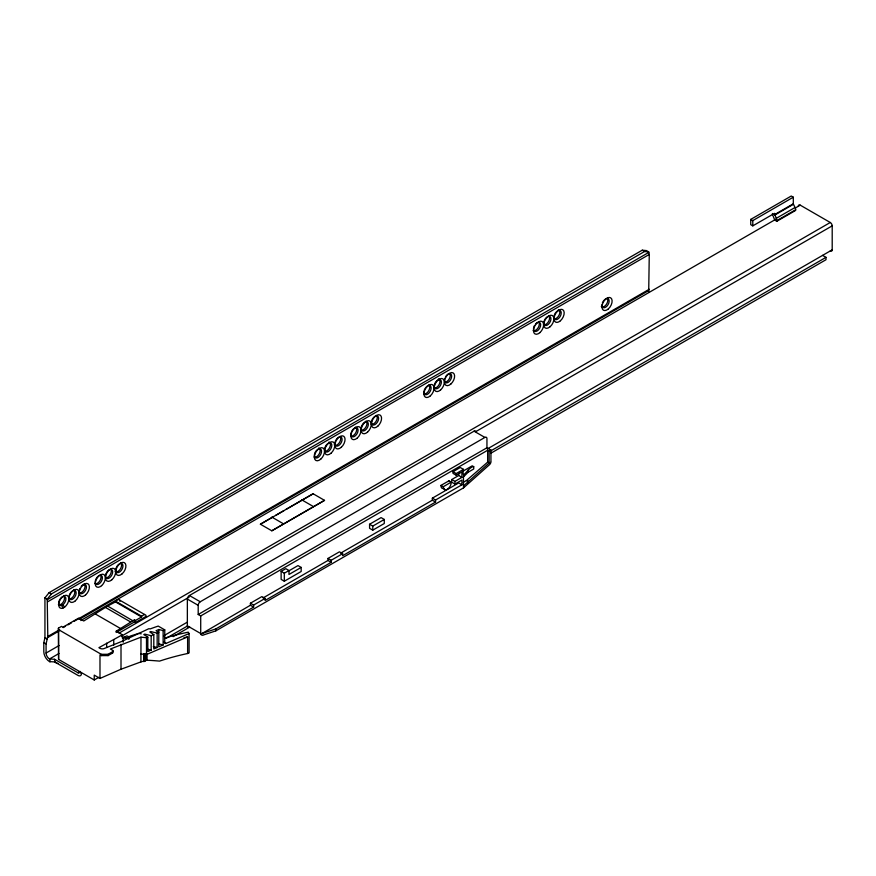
<?xml version="1.0" encoding="UTF-8"?>
<svg xmlns="http://www.w3.org/2000/svg" width="876" height="876" viewBox="0 0 876 876"><rect width="100%" height="100%" fill="white"/><g stroke="black" fill="none" stroke-linecap="round" stroke-linejoin="round"><path stroke-width="1.31" d="M98.802 677.345L94.236 679.984L94.236 675.122L99.984 678.44L121.008 669.231L142.12 661.468L144.332 661.468L144.332 653.66M122.366 636.929L124.633 637.137L126.812 635.877L128.816 636.732L126.582 638.265L122.388 638.046L122.388 634.772L98.9 647.671L100.039 648.328A3.23 1.861 0 0 0 104.178 648.536L122.071 641.298L148.865 628.694L150.201 628.902A187.234 108.098 0 0 1 158.206 626.088L164.765 629.877L164.743 642.666A1.621 1.062 -52.2 0 0 166.057 643.422L189.096 633.534L188.252 632.165A187.234 108.098 0 0 0 165.181 637.991M117.329 631.826L134.367 621.982L134.433 619.89L135.462 620.482L141.54 616.967L141.54 616.178L115.468 601.122L115.468 601.911L141.54 616.967M134.367 621.982L135.397 622.573L135.462 620.482M99.984 678.44L99.984 654.887L101.255 655.609L108.098 655.609L112.665 652.981L112.851 650.452L110.376 649.017L140.981 637.17L146.5 637.717L147.825 637.148L147.825 651.525L151.176 650.091L151.176 635.713L153.804 634.585L153.804 648.963L157.154 647.517L157.154 633.14L158.742 632.461L156.048 630.709L158.852 629.505L163.133 630.578L164.765 629.877M112.665 652.981L112.851 650.452M144.332 661.468L146.423 660.219A4.807 1.566 20.5 0 1 146.982 660.219A221.475 72.084 20.5 0 1 159.552 661.106A184.201 106.346 0 0 1 187.617 653.507L189.096 652.872L189.096 633.534M648.7 251.894L644.528 251.521L51.399 593.961L47.227 599.151L47.797 636.502L46.078 643.904L46.078 653.036A4.84 2.792 60 0 0 49.505 658.971L54.63 659.289L78.041 672.812A1.61 0.931 60 0 0 79.179 672.144L81.468 673.469A4.84 2.792 60 0 1 78.041 675.44L54.63 661.928L49.505 661.61A8.07 4.665 60 0 1 43.8 651.722L43.8 642.59L44.939 637.881L44.939 597.837L49.122 592.636L642.239 250.207L646.411 250.58L648.7 251.894L649.269 254.445L648.7 291.927M462.44 471.485L472.241 465.824L473.73 466.689L473.73 468.978L468.233 472.153L463.459 476.883L463.459 485.939L489.136 463.01L489.136 451.129L490.943 450.089L490.943 461.608M490.878 462.276A2.902 1.675 -60 0 1 489.388 464.806L463.557 487.844L215.835 630.862L203.309 635.034M340.611 553.172L432.35 500.207L432.35 498.159L435.547 500.01L461.904 484.789L461.904 480.059L454.951 484.078L451.753 482.227L451.753 479.533L454.951 481.373L461.904 477.365L461.904 471.923L456.199 475.219L453.001 473.379L453.001 471.704L460.261 467.51L463.459 469.361C461.225 482.61 468.802 465.912 473.73 466.689M463.338 482.315L466.426 480.541L487.647 462.156L487.647 450.275L489.136 451.129M94.236 679.984L58.582 659.398L58.407 628.18L61.55 626.362L62.952 627.172L78.698 618.084L83.746 620.996L107.628 606.05L132.889 620.788L134.433 619.89M116.201 632.483L116.201 631.191L132.889 620.788M60.181 598.845A5.081 2.935 -60 0 1 65.612 597.476A5.081 2.935 -60 0 1 62.853 604.758L61.725 605.404A5.081 2.935 -60 0 1 58.867 601.67M64.572 607.178L62.973 608.086A7.183 4.15 -60 0 1 59.513 601.1A7.183 4.15 -60 0 1 68.032 596.184A7.183 4.15 -60 0 1 64.572 607.178L62.853 604.758M260.391 524.209L313.126 493.768L324.536 500.36L271.812 530.801L260.391 524.209L273.279 516.774M271.812 530.801L324.536 500.36M47.227 599.721L648.7 252.463M47.797 601.702L649.269 254.445M776.815 221.289L776.815 220.632A3.712 2.146 60 0 0 776.224 218.365L774.483 213.35L752.791 225.866L750.743 224.683L750.743 219.405L791.258 196.016L793.306 197.199L793.327 203.988L795.058 207.492A3.712 2.146 60 0 1 795.649 209.758L795.649 210.415L776.815 221.289L774.767 220.106L773.015 215.748A3.712 2.146 60 0 1 772.424 213.481M750.743 219.405L752.791 220.599L793.306 197.199M774.483 214.664L793.306 203.79M774.603 215.157L793.437 204.283M47.797 636.502L59.634 629.658M63.181 627.61L65.558 626.241M67.923 624.884L71.471 622.825M73.847 621.456L649.269 289.244M47.227 637.827L59.064 630.994M79.19 619.376L648.7 290.569M776.224 218.365L795.058 207.492M80.756 620.547L775.348 219.537M795.507 207.897L800.248 205.159L830.262 222.493A2.748 1.588 60 0 1 832.2 225.855L832.2 249.835A2.748 1.588 60 0 1 830.262 250.952M115.468 601.122L118.446 599.403L145.974 615.291L146.007 616.452L135.397 622.573M115.468 601.911L107.628 606.05M776.815 220.632L795.649 209.758M275.622 515.416L283.824 510.686M286.167 509.328L313.126 493.768M46.078 653.036L59.108 645.524M49.505 658.971L58.977 653.496M141.54 616.178L144.529 614.459M119.07 633.096L830.262 222.493M189.413 627.008A2.902 1.675 -60 0 1 187.355 625.825L187.355 599.075A2.902 1.675 -60 0 1 189.413 595.516L474.058 431.178A2.902 1.675 -60 0 1 475.887 431.408M121.665 636.075L189.161 597.103M475.745 431.649L832.2 225.855M58.407 628.18L58.582 629.658L101.255 654.295L108.098 654.295L112.665 651.656M200.254 601.768L484.899 437.431A2.902 1.675 -60 0 1 486.946 438.624L486.946 447.778L198.195 614.492L198.195 605.327A2.902 1.675 -60 0 1 200.254 601.768L189.413 595.516M78.041 672.812L80.406 671.443M163.681 635.801L187.387 622.113M487.275 448.983L832.2 249.835M198.195 614.492L200.714 615.938L487.647 450.275M281.13 571.36L285.784 568.677L288.981 570.517L288.981 574.47L301.18 567.429L301.18 571.491L284.317 581.226L281.13 579.375L281.13 571.36L284.317 573.211L288.981 570.517M166.046 638.385L187.365 626.066M490.691 450.943L826.002 257.358L826.002 259.723L490.691 453.319M173.152 636.644L189.742 627.074M453.001 471.704L456.199 473.544L463.459 469.361M289.113 570.703L297.982 565.589L301.18 567.429M369.573 524.253L381.082 517.606L384.279 519.457L384.279 523.509L372.771 530.155L369.573 528.305L369.573 524.253L372.771 526.093L384.279 519.457M440.967 485.413L448.939 480.815L451.217 482.128A5.65 3.263 -60 0 1 447.231 489.355A5.65 3.263 -60 0 1 443.245 486.738L440.967 485.413A5.65 3.263 -60 0 0 444.296 488.359M451.753 479.533L458.706 475.515L461.904 477.365M443.245 486.738L451.217 482.128M202.63 635.177A2.967 2.091 -45 0 1 200.823 634.213L250.416 605.25L250.416 603.225L261.88 596.6L265.078 598.45L265.078 600.476L331.161 562.326L331.161 560.29L342.636 553.676L342.636 555.702L435.547 502.058L435.547 500.01M263.063 597.947L327.963 560.476L327.963 558.45L339.439 551.825L342.636 553.676M432.35 498.159L458.706 482.95L461.904 484.789M250.416 603.225L253.613 605.064L265.078 598.45M200.714 615.938L200.714 633.534A2.902 1.675 -60 0 0 200.735 633.928L215.835 628.913L253.613 607.101L253.613 605.064M163.133 630.578L163.133 644.955L158.742 646.838L158.852 629.505M140.916 654L146.5 654.558L187.617 636.896L187.617 653.507M129.856 636.206L138.682 633.414L141.233 633.808M140.916 662.037L140.981 637.17M157.154 633.14L150.738 631.541L149.763 631.968L153.804 634.585M151.176 635.713L144.759 634.115L143.784 634.531L147.825 637.148M158.852 643.882L163.133 644.955M153.311 646.565L157.154 647.517M147.321 649.127L151.176 650.091M822.575 255.376L826.002 257.358M642.239 250.207L644.528 251.521M474.058 431.178L484.899 437.431M486.946 447.778L490.943 450.089M487.647 462.156L489.136 463.01M466.426 480.541L467.992 481.45M432.35 500.207L435.547 502.058M301.705 499.824L313.126 506.405M271.812 517.081L283.222 523.673M327.963 558.45L331.161 560.29M327.963 560.476L331.161 562.326M250.416 605.25L253.613 607.101M187.355 599.075L198.195 605.327M187.355 625.825L200.714 633.534M105.35 607.364L130.404 621.829M163.921 642.185L166.057 643.422M95.615 614.142L120.669 628.607M49.122 592.636L51.399 593.961M116.201 631.191L122.388 634.772M124.633 637.137L126.582 638.265M44.939 597.837L47.227 599.151M44.939 637.881L47.227 639.206M43.8 642.59L46.078 643.904M61.725 605.404L62.973 608.086M119.892 600.235L119.935 601.396M752.791 220.599L752.791 225.866M468.233 469.854L468.233 472.153M468.233 481.121L468.233 483.136M463.557 474.529L463.557 476.829M463.557 485.884L463.557 487.844M458.706 472.799L458.706 475.515M456.199 473.544L456.199 475.219M454.951 481.373L454.951 484.078M372.771 526.093L372.771 530.155M284.317 573.211L284.317 581.226M215.835 628.913L215.835 630.862M146.982 654.033L146.982 660.219M146.5 637.717L146.5 654.558M146.423 653.419L146.423 660.219M145.263 653.496L145.263 660.909M143.982 653.814L143.982 661.468M128.816 636.732L128.816 639.338M123.198 638.122L123.198 642.207M121.008 644.353L121.008 669.231M113.738 639.765L113.738 645.163M108.098 654.295L108.098 655.609M106.642 643.192L106.642 647.255M101.255 654.295L101.255 655.609M58.582 629.658L58.582 659.398M54.63 659.289L54.63 661.928M49.987 659.245L49.987 661.884M98.813 575.74A5.081 2.935 -60 0 1 102.01 579.934A5.081 2.935 -60 0 1 95.9 584.018A5.081 2.935 -60 0 1 98.254 576.123M100.346 574.985A5.081 2.935 -60 0 1 99.776 580.919A5.081 2.935 -60 0 1 94.904 583.504M118.797 564.264A5.081 2.935 -60 0 1 122.947 565.962A5.081 2.935 -60 0 1 118.797 572.455A5.081 2.935 -60 0 1 115.939 568.732M116.147 567.998A5.081 2.935 -60 0 1 116.442 567.276M116.815 566.564A5.081 2.935 -60 0 1 118.249 564.724M107.452 571.207A5.081 2.935 -60 0 1 112.5 570.714A5.081 2.935 -60 0 1 109.642 577.744A5.081 2.935 -60 0 1 105.492 576.047M105.536 575.368A5.081 2.935 -60 0 1 106.171 573.2M106.543 572.499A5.081 2.935 -60 0 1 106.971 571.831M603.925 300.391A5.081 2.935 -60 0 1 609.028 300.063A5.081 2.935 -60 0 1 605.743 307.18A5.081 2.935 -60 0 1 602.009 304.541M602.349 303.107A5.081 2.935 -60 0 1 603.444 301.005M81.205 586.362A5.081 2.935 -60 0 1 86.187 585.694A5.081 2.935 -60 0 1 83.767 592.592A5.081 2.935 -60 0 1 79.278 591.826M79.278 590.523A5.081 2.935 -60 0 1 79.924 588.365M70.452 592.91A5.081 2.935 -60 0 1 76.037 591.968A5.081 2.935 -60 0 1 72.182 599.392A5.081 2.935 -60 0 1 69.357 595.012M69.653 594.289A5.081 2.935 -60 0 1 70.014 593.589M59.086 600.947A5.081 2.935 -60 0 1 59.743 599.512M63.828 596.074A5.081 2.935 -60 0 1 63.258 601.998A5.081 2.935 -60 0 1 58.374 604.593M73.737 589.855A5.081 2.935 -60 0 1 73.737 595.724A5.081 2.935 -60 0 1 68.646 598.669M84.008 583.931A5.081 2.935 -60 0 1 84.195 589.449A5.081 2.935 -60 0 1 79.355 592.91M58.013 663.384A3.23 1.861 0 0 1 55.33 661.829M352.349 430.16A5.081 2.935 -60 0 1 357.945 429.218A5.081 2.935 -60 0 1 354.09 436.642A5.081 2.935 -60 0 1 351.265 432.262M351.561 431.54A5.081 2.935 -60 0 1 351.922 430.828M446.421 375.508A5.081 2.935 -60 0 1 451.479 375.005A5.081 2.935 -60 0 1 448.621 382.035A5.081 2.935 -60 0 1 444.46 380.337M444.636 378.958A5.081 2.935 -60 0 1 444.855 378.224M445.512 376.79A5.081 2.935 -60 0 1 445.939 376.122M449.892 373.734A5.081 2.935 -60 0 1 449.016 379.275A5.081 2.935 -60 0 1 444.57 382.045M362.193 424.893A5.081 2.935 -60 0 1 367.942 422.626A5.081 2.935 -60 0 1 365.303 430.138A5.081 2.935 -60 0 1 361.186 427.762M361.317 427.061A5.081 2.935 -60 0 1 361.832 425.605M372.902 418.301A5.081 2.935 -60 0 1 378.432 417.173A5.081 2.935 -60 0 1 375.016 424.586A5.081 2.935 -60 0 1 371.588 421.126M371.807 420.403A5.081 2.935 -60 0 1 372.464 418.969M355.634 427.105A5.081 2.935 -60 0 1 355.831 432.624A5.081 2.935 -60 0 1 350.98 436.084M365.916 421.17A5.081 2.935 -60 0 1 365.708 427.378A5.081 2.935 -60 0 1 360.463 429.689M316.838 450.078A5.081 2.935 -60 0 1 321.536 451.096A5.081 2.935 -60 0 1 317.2 457.874A5.081 2.935 -60 0 1 314.747 453.341M315.031 452.618A5.081 2.935 -60 0 1 315.404 451.917M315.831 451.239A5.081 2.935 -60 0 1 316.313 450.625M376.549 415.52A5.081 2.935 -60 0 1 375.979 421.455A5.081 2.935 -60 0 1 371.095 424.05M436.675 380.885A5.081 2.935 -60 0 1 441.373 381.903A5.081 2.935 -60 0 1 437.036 388.681A5.081 2.935 -60 0 1 434.584 384.159M434.879 383.436A5.081 2.935 -60 0 1 436.149 381.432M438.526 378.826A5.081 2.935 -60 0 1 439.15 384.52A5.081 2.935 -60 0 1 433.872 387.805M428.068 385.703A5.081 2.935 -60 0 1 430.872 389.678A5.081 2.935 -60 0 1 425.55 394.737A5.081 2.935 -60 0 1 424.97 388.659M425.397 387.98A5.081 2.935 -60 0 1 425.878 387.367M426.404 386.82A5.081 2.935 -60 0 1 427.51 385.977M428.682 384.925A5.081 2.935 -60 0 1 428.682 390.805A5.081 2.935 -60 0 1 423.601 393.74M555.986 312.25A5.081 2.935 -60 0 1 560.979 311.582A5.081 2.935 -60 0 1 558.549 318.481A5.081 2.935 -60 0 1 554.07 317.703M554.07 316.4A5.081 2.935 -60 0 1 554.716 314.243M555.077 313.542A5.081 2.935 -60 0 1 555.504 312.863M607.101 298.234A5.081 2.935 -60 0 1 606.302 304.487A5.081 2.935 -60 0 1 601.275 306.469M535.444 324.109A5.081 2.935 -60 0 1 540.667 324.58A5.081 2.935 -60 0 1 535.794 331.489A5.081 2.935 -60 0 1 534.535 325.401M545.233 318.798A5.081 2.935 -60 0 1 550.818 317.857A5.081 2.935 -60 0 1 546.974 325.281A5.081 2.935 -60 0 1 544.149 320.901M544.445 320.178A5.081 2.935 -60 0 1 544.806 319.466M548.518 315.743A5.081 2.935 -60 0 1 548.518 321.612A5.081 2.935 -60 0 1 543.438 324.547M558.362 309.633A5.081 2.935 -60 0 1 559.162 314.977A5.081 2.935 -60 0 1 554.136 318.787M538.62 321.952A5.081 2.935 -60 0 1 538.039 327.887A5.081 2.935 -60 0 1 533.166 330.482M120.527 562.841A5.081 2.935 -60 0 1 120.724 568.36A5.081 2.935 -60 0 1 115.873 571.82M115.446 571.645A5.081 2.935 -60 0 1 115.074 571.36M110.628 569.061A5.081 2.935 -60 0 1 110.256 574.645A5.081 2.935 -60 0 1 105.602 577.755M340.03 436.609A5.081 2.935 -60 0 1 339.231 442.873A5.081 2.935 -60 0 1 334.205 444.844M318.689 448.008A5.081 2.935 -60 0 1 319.313 453.713A5.081 2.935 -60 0 1 314.035 456.998M328.96 442.084A5.081 2.935 -60 0 1 329.759 447.417A5.081 2.935 -60 0 1 324.733 451.239M328.215 443.3A5.081 2.935 -60 0 1 331.763 446.048A5.081 2.935 -60 0 1 327.109 452.038A5.081 2.935 -60 0 1 325.018 447.417M325.303 446.694A5.081 2.935 -60 0 1 326.584 444.69M327.109 444.143A5.081 2.935 -60 0 1 327.657 443.672M337.928 437.748A5.081 2.935 -60 0 1 342.067 439.018A5.081 2.935 -60 0 1 338.673 445.555A5.081 2.935 -60 0 1 334.895 443.595M335.07 442.216A5.081 2.935 -60 0 1 335.585 440.759M335.946 440.048A5.081 2.935 -60 0 1 336.373 439.38M336.855 438.766A5.081 2.935 -60 0 1 337.38 438.208M183.949 637.706A184.201 106.346 0 0 1 187.617 636.896M798.299 206.276A2.748 1.588 60 0 1 800.248 205.159M448.939 480.815A5.65 3.263 -60 0 1 448.928 481.57M440.584 389.951A7.183 4.15 -60 0 0 442.862 378.826A7.183 4.15 -60 0 0 434.365 386.36A7.183 4.15 -60 0 0 440.584 389.951M430.313 395.886A7.183 4.15 -60 0 0 432.591 384.761A7.183 4.15 -60 0 0 424.094 392.295A7.183 4.15 -60 0 0 430.313 395.886M122.158 573.802A7.183 4.15 -60 0 0 124.425 562.677A7.183 4.15 -60 0 0 115.939 570.21A7.183 4.15 -60 0 0 122.158 573.802M539.879 332.628A7.183 4.15 -60 0 0 542.156 321.503A7.183 4.15 -60 0 0 533.659 329.037A7.183 4.15 -60 0 0 539.879 332.628M550.15 326.693A7.183 4.15 -60 0 0 552.428 315.568A7.183 4.15 -60 0 0 543.93 323.102A7.183 4.15 -60 0 0 550.15 326.693M111.887 579.726A7.183 4.15 -60 0 0 114.154 568.601A7.183 4.15 -60 0 0 105.657 576.134A7.183 4.15 -60 0 0 111.887 579.726M608.36 308.91A7.183 4.15 -60 0 0 610.627 297.785A7.183 4.15 -60 0 0 602.13 305.319A7.183 4.15 -60 0 0 608.36 308.91M75.358 600.816A7.183 4.15 -60 0 0 77.636 589.69A7.183 4.15 -60 0 0 69.138 597.224A7.183 4.15 -60 0 0 75.358 600.816M560.421 320.769A7.183 4.15 -60 0 0 562.699 309.644A7.183 4.15 -60 0 0 554.201 317.178A7.183 4.15 -60 0 0 560.421 320.769M85.629 594.881A7.183 4.15 -60 0 0 87.907 583.755A7.183 4.15 -60 0 0 79.409 591.289A7.183 4.15 -60 0 0 85.629 594.881M450.855 384.027A7.183 4.15 -60 0 0 453.133 372.902A7.183 4.15 -60 0 0 444.636 380.436A7.183 4.15 -60 0 0 450.855 384.027M367.537 432.131A7.183 4.15 -60 0 0 369.814 421.006A7.183 4.15 -60 0 0 361.317 428.539A7.183 4.15 -60 0 0 367.537 432.131M377.808 426.196A7.183 4.15 -60 0 0 380.085 415.071A7.183 4.15 -60 0 0 371.588 422.604A7.183 4.15 -60 0 0 377.808 426.196M357.266 438.055A7.183 4.15 -60 0 0 359.543 426.93A7.183 4.15 -60 0 0 351.046 434.463A7.183 4.15 -60 0 0 357.266 438.055M320.747 459.144A7.183 4.15 -60 0 0 323.025 448.019A7.183 4.15 -60 0 0 314.528 455.553A7.183 4.15 -60 0 0 320.747 459.144M101.605 585.661A7.183 4.15 -60 0 0 103.883 574.536A7.183 4.15 -60 0 0 95.385 582.069A7.183 4.15 -60 0 0 101.605 585.661M331.019 453.21A7.183 4.15 -60 0 0 333.296 442.084A7.183 4.15 -60 0 0 324.799 449.618A7.183 4.15 -60 0 0 331.019 453.21M341.29 447.286A7.183 4.15 -60 0 0 343.567 436.16A7.183 4.15 -60 0 0 335.07 443.694A7.183 4.15 -60 0 0 341.29 447.286"/></g></svg>
